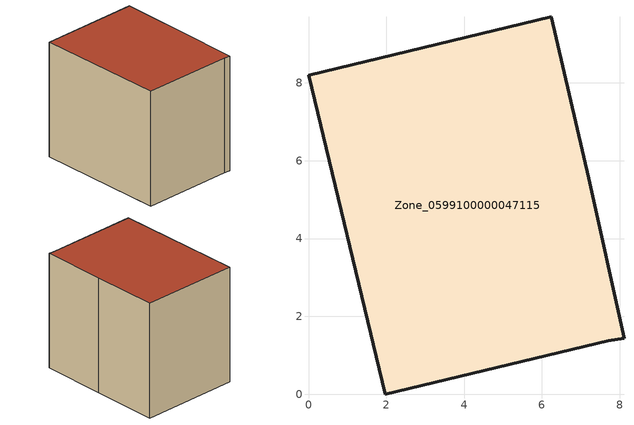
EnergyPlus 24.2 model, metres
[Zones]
Zone_0599100000047115
 floor ground (C_G): 6.24,9.7 7.2,5.55 8.11,1.44 7.71,1.37 1.97,0 0,8.2 z0
 wall outside (C_F): 1.97,0 7.71,1.37 8.11,1.44 7.2,5.55 6.24,9.7 0,8.2 1.97,0 z0:7.48
 roof outside (C_R): 7.2,5.55 6.24,9.7 0,8.2 1.97,0 7.71,1.37 8.11,1.44 z7.48
[BUILDING]
Pand.0599100000047115: North Axis=0; Terrain=City; Loads Convergence Tolerance Value=0.04; Temperature Convergence Tolerance Value=0.4; Solar Distribution=FullExterior; Maximum Number of Warmup Days=25; Minimum Number of Warmup Days=1
[Site:Location]
Rotterdam.The.Hague.AP_ZH_NLD Design_Conditions: Latitude=51.96; Longitude=4.45; Time Zone=1; Elevation=-4.5
[SITE:GROUNDTEMPERATURE:BUILDINGSURFACE]
18, 18, 18, 18, 18, 18, 18, 18, 18, 18, 18, 18
[MATERIAL] Thermal Absorptance=0.9; Solar Absorptance=0.7; Visible Absorptance=0.7
Name | Roughness | Thickness | Conductivity | Density | Specific Heat
G.TC.1965-1974 | MediumSmooth | 0.15 | 0.882353 | 540 | 1210
F.TC.1965-1974 | Rough | 0.3 | 0.697674 | 1920 | 840
R.TC.1965-1974 | MediumRough | 0.2 | 0.232558 | 1500 | 1000
[CONSTRUCTION]
C_G: G.TC.1965-1974
C_F: F.TC.1965-1974
C_R: R.TC.1965-1974
[ZONE]
Zone_0599100000047115: Type=1; Multiplier=1; Ceiling Height=Autocalculate; Volume=Autocalculate; Floor Area=autocalculate; Part of Total Floor Area=Yes
[ZONEINFILTRATION:DESIGNFLOWRATE]
Infil_Zone_0599100000047115: Zone or ZoneList or Space or SpaceList=Zone_0599100000047115; Schedule=AlwaysOn; Design Flow Rate Calculation Method=Flow/Area; Flow Rate per Floor Area=0.003; Constant Term Coefficient=1; Temperature Term Coefficient=0; Velocity Term Coefficient=0; Velocity Squared Term Coefficient=0
[HVACTEMPLATE:ZONE:IDEALLOADSAIRSYSTEM]
Zone_0599100000047115: Maximum Heating Supply Air Temperature=50; Minimum Cooling Supply Air Temperature=13; Maximum Heating Supply Air Humidity Ratio=0.0156; Minimum Cooling Supply Air Humidity Ratio=0.0077; Heating Limit=NoLimit; Cooling Limit=NoLimit; Dehumidification Control Type=ConstantSensibleHeatRatio; Cooling Sensible Heat Ratio=0.7; Dehumidification Setpoint=60; Humidification Control Type=None; Humidification Setpoint=30; Outdoor Air Method=None; Outdoor Air Flow Rate per Person=0.00944; Outdoor Air Flow Rate per Zone Floor Area=0; Outdoor Air Flow Rate per Zone=0; Demand Controlled Ventilation Type=None; Outdoor Air Economizer Type=NoEconomizer; Heat Recovery Type=None; Sensible Heat Recovery Effectiveness=0.7; Latent Heat Recovery Effectiveness=0.65
[ZONECONTROL:THERMOSTAT]
ThermostatControl_Zone_0599100000047115: Zone or ZoneList=Zone_0599100000047115; Control Type Schedule=DualSetpointControlType; Control 1=Thermostat_Zone_0599100000047115; Temperature Difference Between Cutout And Setpoint=0
[THERMOSTATSETPOINT:DUALSETPOINT]
Thermostat_Zone_0599100000047115: Heating Setpoint Temperature Schedule=HeatingSetpoint_Zone_0599100000047115; Cooling Setpoint Temperature Schedule=CoolingSetpoint_Zone_0599100000047115
[SCHEDULE:COMPACT]
HeatingSetpoint_Zone_0599100000047115: Through: 12/31, For: AllDays, Until: 24:00, 21
CoolingSetpoint_Zone_0599100000047115: Through: 12/31, For: AllDays, Until: 24:00, 24
DualSetpointControlType: Through: 12/31, For: AllDays, Until: 24:00, 4
AlwaysOn: Through: 12/31, For: AllDays, Until: 24:00, 1
